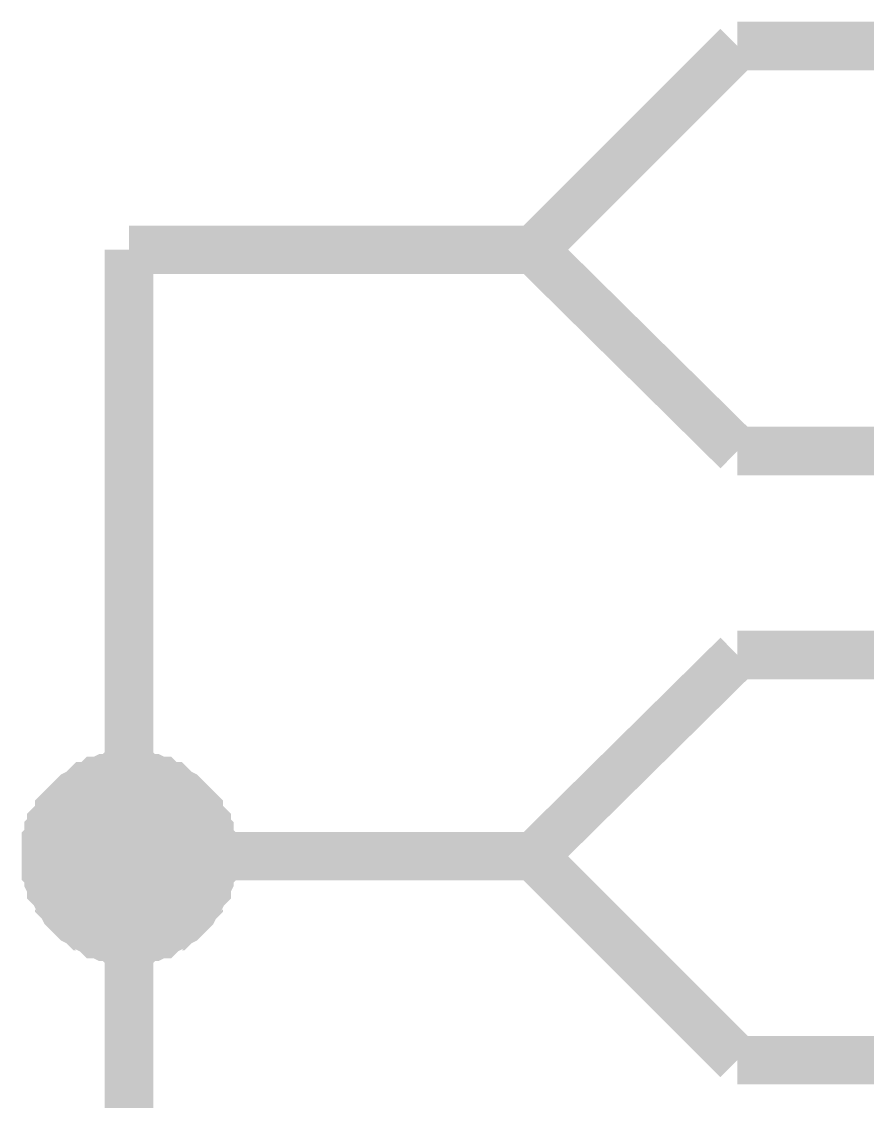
# Model space of a CAD drawing. Header units: millimetres. Extents: x -2024 to 917, y -725 to 13.
# Drawn here: x -1675.95 to -1670.72, y -401.93 to -395.27 of the extents above; entities that cross this region are included whole.
import ezdxf

# ---------------------------------------------------------------- set-up
doc = ezdxf.new("R2010")
doc.units = ezdxf.units.MM

msp = doc.modelspace()

# ---------------------------------------------------------------- linework, layer by layer
at = {"color": 7}
for points, const_width in [([(-1672.7839, -396.6741), (-1671.526, -395.4157)], 0.2997), ([(-1671.526, -395.4157), (-1646.5505, -395.4157)], 0.2997), ([(-1672.7839, -396.6741), (-1675.2831, -396.6741)], 0.2997), ([(-1675.2831, -396.6741), (-1675.2831, -400.4164), (-1675.2831, -404.1753), (-1675.2831, -407.9176), (-1675.2831, -411.6765), (-1675.2831, -415.4188), (-1675.2831, -419.1776), (-1675.2831, -422.9199), (-1675.2831, -426.6623)], 0.2997), ([(-1671.526, -397.916), (-1672.7839, -396.6741)], 0.2997), ([(-1646.5505, -397.916), (-1671.526, -397.916)], 0.2997), ([(-1672.7839, -400.4164), (-1671.526, -399.1745)], 0.2997), ([(-1671.526, -399.1745), (-1646.5505, -399.1745)], 0.2997), ([(-1675.7962, -400.4164), (-1675.7962, -400.3833), (-1675.7962, -400.3668), (-1675.7962, -400.3336), (-1675.7797, -400.3171), (-1675.7797, -400.284), (-1675.7797, -400.2674), (-1675.7631, -400.2508), (-1675.7631, -400.2177), (-1675.7466, -400.2012), (-1675.73, -400.1846), (-1675.7135, -400.1515), (-1675.7135, -400.1349), (-1675.6969, -400.1184), (-1675.6804, -400.1018), (-1675.6638, -400.0853), (-1675.6472, -400.0687), (-1675.6307, -400.0521), (-1675.6141, -400.0356), (-1675.581, -400.019), (-1675.5645, -400.0025), (-1675.5479, -399.9859), (-1675.5314, -399.9859), (-1675.4983, -399.9693), (-1675.4817, -399.9528), (-1675.4652, -399.9528), (-1675.4321, -399.9362), (-1675.4155, -399.9362), (-1675.3824, -399.9362), (-1675.3659, -399.9197), (-1675.3328, -399.9197), (-1675.3162, -399.9197), (-1675.2831, -399.9197)], 0.2997), ([(-1675.7962, -400.4164), (-1675.7962, -400.3833), (-1675.7962, -400.3668), (-1675.7962, -400.3336), (-1675.7797, -400.3171), (-1675.7797, -400.284), (-1675.7797, -400.2674), (-1675.7631, -400.2508), (-1675.7631, -400.2177), (-1675.7466, -400.2012), (-1675.73, -400.1846), (-1675.7135, -400.1515), (-1675.7135, -400.1349), (-1675.6969, -400.1184), (-1675.6804, -400.1018), (-1675.6638, -400.0853), (-1675.6472, -400.0687), (-1675.6307, -400.0521), (-1675.6141, -400.0356), (-1675.581, -400.019), (-1675.5645, -400.0025), (-1675.5479, -399.9859), (-1675.5314, -399.9859), (-1675.4983, -399.9693), (-1675.4817, -399.9528), (-1675.4652, -399.9528), (-1675.4321, -399.9362), (-1675.4155, -399.9362), (-1675.3824, -399.9362), (-1675.3659, -399.9197), (-1675.3328, -399.9197), (-1675.3162, -399.9197), (-1675.2831, -399.9197)], 0.2997), ([(-1675.7962, -400.4164), (-1675.7962, -400.3833), (-1675.7962, -400.3668), (-1675.7962, -400.3336), (-1675.7797, -400.3171), (-1675.7797, -400.284), (-1675.7797, -400.2674), (-1675.7631, -400.2508), (-1675.7631, -400.2177), (-1675.7466, -400.2012), (-1675.73, -400.1846), (-1675.7135, -400.1515), (-1675.7135, -400.1349), (-1675.6969, -400.1184), (-1675.6804, -400.1018), (-1675.6638, -400.0853), (-1675.6472, -400.0687), (-1675.6307, -400.0521), (-1675.6141, -400.0356), (-1675.581, -400.019), (-1675.5645, -400.0025), (-1675.5479, -399.9859), (-1675.5314, -399.9859), (-1675.4983, -399.9693), (-1675.4817, -399.9528), (-1675.4652, -399.9528), (-1675.4321, -399.9362), (-1675.4155, -399.9362), (-1675.3824, -399.9362), (-1675.3659, -399.9197), (-1675.3328, -399.9197), (-1675.3162, -399.9197), (-1675.2831, -399.9197)], 0.2997), ([(-1675.7962, -400.4164), (-1675.7962, -400.3833), (-1675.7962, -400.3668), (-1675.7962, -400.3336), (-1675.7797, -400.3171), (-1675.7797, -400.284), (-1675.7797, -400.2674), (-1675.7631, -400.2508), (-1675.7631, -400.2177), (-1675.7466, -400.2012), (-1675.73, -400.1846), (-1675.7135, -400.1515), (-1675.7135, -400.1349), (-1675.6969, -400.1184), (-1675.6804, -400.1018), (-1675.6638, -400.0853), (-1675.6472, -400.0687), (-1675.6307, -400.0521), (-1675.6141, -400.0356), (-1675.581, -400.019), (-1675.5645, -400.0025), (-1675.5479, -399.9859), (-1675.5314, -399.9859), (-1675.4983, -399.9693), (-1675.4817, -399.9528), (-1675.4652, -399.9528), (-1675.4321, -399.9362), (-1675.4155, -399.9362), (-1675.3824, -399.9362), (-1675.3659, -399.9197), (-1675.3328, -399.9197), (-1675.3162, -399.9197), (-1675.2831, -399.9197)], 0.2997), ([(-1675.7962, -400.4164), (-1675.7962, -400.3833), (-1675.7962, -400.3668), (-1675.7962, -400.3336), (-1675.7797, -400.3171), (-1675.7797, -400.284), (-1675.7797, -400.2674), (-1675.7631, -400.2508), (-1675.7631, -400.2177), (-1675.7466, -400.2012), (-1675.73, -400.1846), (-1675.7135, -400.1515), (-1675.7135, -400.1349), (-1675.6969, -400.1184), (-1675.6804, -400.1018), (-1675.6638, -400.0853), (-1675.6472, -400.0687), (-1675.6307, -400.0521), (-1675.6141, -400.0356), (-1675.581, -400.019), (-1675.5645, -400.0025), (-1675.5479, -399.9859), (-1675.5314, -399.9859), (-1675.4983, -399.9693), (-1675.4817, -399.9528), (-1675.4652, -399.9528), (-1675.4321, -399.9362), (-1675.4155, -399.9362), (-1675.3824, -399.9362), (-1675.3659, -399.9197), (-1675.3328, -399.9197), (-1675.3162, -399.9197), (-1675.2831, -399.9197)], 0.2997), ([(-1675.2831, -399.9197), (-1675.2831, -399.9197)], 0.2997), ([(-1675.2831, -399.9197), (-1675.25, -399.9197), (-1675.2335, -399.9197), (-1675.2004, -399.9197), (-1675.1838, -399.9362), (-1675.1507, -399.9362), (-1675.1342, -399.9362), (-1675.1011, -399.9528), (-1675.0845, -399.9528), (-1675.068, -399.9693), (-1675.0349, -399.9859), (-1675.0183, -399.9859), (-1675.0018, -400.0025), (-1674.9852, -400.019), (-1674.9521, -400.0356), (-1674.9356, -400.0521), (-1674.919, -400.0687), (-1674.9025, -400.0853), (-1674.8859, -400.1018), (-1674.8693, -400.1184), (-1674.8528, -400.1349), (-1674.8528, -400.1515), (-1674.8362, -400.1846), (-1674.8197, -400.2012), (-1674.8031, -400.2177), (-1674.8031, -400.2508), (-1674.7866, -400.2674), (-1674.7866, -400.284), (-1674.7866, -400.3171), (-1674.77, -400.3336), (-1674.77, -400.3668), (-1674.77, -400.3833), (-1674.77, -400.4164)], 0.2997), ([(-1675.2831, -399.9197), (-1675.2831, -399.9197)], 0.2997), ([(-1675.2831, -399.9197), (-1675.25, -399.9197), (-1675.2335, -399.9197), (-1675.2004, -399.9197), (-1675.1838, -399.9362), (-1675.1507, -399.9362), (-1675.1342, -399.9362), (-1675.1011, -399.9528), (-1675.0845, -399.9528), (-1675.068, -399.9693), (-1675.0349, -399.9859), (-1675.0183, -399.9859), (-1675.0018, -400.0025), (-1674.9852, -400.019), (-1674.9521, -400.0356), (-1674.9356, -400.0521), (-1674.919, -400.0687), (-1674.9025, -400.0853), (-1674.8859, -400.1018), (-1674.8693, -400.1184), (-1674.8528, -400.1349), (-1674.8528, -400.1515), (-1674.8362, -400.1846), (-1674.8197, -400.2012), (-1674.8031, -400.2177), (-1674.8031, -400.2508), (-1674.7866, -400.2674), (-1674.7866, -400.284), (-1674.7866, -400.3171), (-1674.77, -400.3336), (-1674.77, -400.3668), (-1674.77, -400.3833), (-1674.77, -400.4164)], 0.2997), ([(-1675.2831, -399.9197), (-1675.2831, -399.9197)], 0.2997), ([(-1675.2831, -399.9197), (-1675.25, -399.9197), (-1675.2335, -399.9197), (-1675.2004, -399.9197), (-1675.1838, -399.9362), (-1675.1507, -399.9362), (-1675.1342, -399.9362), (-1675.1011, -399.9528), (-1675.0845, -399.9528), (-1675.068, -399.9693), (-1675.0349, -399.9859), (-1675.0183, -399.9859), (-1675.0018, -400.0025), (-1674.9852, -400.019), (-1674.9521, -400.0356), (-1674.9356, -400.0521), (-1674.919, -400.0687), (-1674.9025, -400.0853), (-1674.8859, -400.1018), (-1674.8693, -400.1184), (-1674.8528, -400.1349), (-1674.8528, -400.1515), (-1674.8362, -400.1846), (-1674.8197, -400.2012), (-1674.8031, -400.2177), (-1674.8031, -400.2508), (-1674.7866, -400.2674), (-1674.7866, -400.284), (-1674.7866, -400.3171), (-1674.77, -400.3336), (-1674.77, -400.3668), (-1674.77, -400.3833), (-1674.77, -400.4164)], 0.2997), ([(-1675.2831, -399.9197), (-1675.2831, -399.9197)], 0.2997), ([(-1675.2831, -399.9197), (-1675.25, -399.9197), (-1675.2335, -399.9197), (-1675.2004, -399.9197), (-1675.1838, -399.9362), (-1675.1507, -399.9362), (-1675.1342, -399.9362), (-1675.1011, -399.9528), (-1675.0845, -399.9528), (-1675.068, -399.9693), (-1675.0349, -399.9859), (-1675.0183, -399.9859), (-1675.0018, -400.0025), (-1674.9852, -400.019), (-1674.9521, -400.0356), (-1674.9356, -400.0521), (-1674.919, -400.0687), (-1674.9025, -400.0853), (-1674.8859, -400.1018), (-1674.8693, -400.1184), (-1674.8528, -400.1349), (-1674.8528, -400.1515), (-1674.8362, -400.1846), (-1674.8197, -400.2012), (-1674.8031, -400.2177), (-1674.8031, -400.2508), (-1674.7866, -400.2674), (-1674.7866, -400.284), (-1674.7866, -400.3171), (-1674.77, -400.3336), (-1674.77, -400.3668), (-1674.77, -400.3833), (-1674.77, -400.4164)], 0.2997), ([(-1675.2831, -399.9197), (-1675.2831, -399.9197)], 0.2997), ([(-1675.2831, -399.9197), (-1675.25, -399.9197), (-1675.2335, -399.9197), (-1675.2004, -399.9197), (-1675.1838, -399.9362), (-1675.1507, -399.9362), (-1675.1342, -399.9362), (-1675.1011, -399.9528), (-1675.0845, -399.9528), (-1675.068, -399.9693), (-1675.0349, -399.9859), (-1675.0183, -399.9859), (-1675.0018, -400.0025), (-1674.9852, -400.019), (-1674.9521, -400.0356), (-1674.9356, -400.0521), (-1674.919, -400.0687), (-1674.9025, -400.0853), (-1674.8859, -400.1018), (-1674.8693, -400.1184), (-1674.8528, -400.1349), (-1674.8528, -400.1515), (-1674.8362, -400.1846), (-1674.8197, -400.2012), (-1674.8031, -400.2177), (-1674.8031, -400.2508), (-1674.7866, -400.2674), (-1674.7866, -400.284), (-1674.7866, -400.3171), (-1674.77, -400.3336), (-1674.77, -400.3668), (-1674.77, -400.3833), (-1674.77, -400.4164)], 0.2997), ([(-1675.7962, -400.4164), (-1675.7962, -400.3833), (-1675.7962, -400.3668), (-1675.7962, -400.3336), (-1675.7797, -400.3171), (-1675.7797, -400.284), (-1675.7797, -400.2674), (-1675.7631, -400.2508), (-1675.7631, -400.2177), (-1675.7466, -400.2012), (-1675.73, -400.1846), (-1675.7135, -400.1515), (-1675.7135, -400.1349), (-1675.6969, -400.1184), (-1675.6804, -400.1018), (-1675.6638, -400.0853), (-1675.6472, -400.0687), (-1675.6307, -400.0521), (-1675.6141, -400.0356), (-1675.581, -400.019), (-1675.5645, -400.0025), (-1675.5479, -399.9859), (-1675.5314, -399.9859), (-1675.4983, -399.9693), (-1675.4817, -399.9528), (-1675.4652, -399.9528), (-1675.4321, -399.9362), (-1675.4155, -399.9362), (-1675.3824, -399.9362), (-1675.3659, -399.9197), (-1675.3328, -399.9197), (-1675.3162, -399.9197), (-1675.2831, -399.9197)], 0.0991), ([(-1675.7962, -400.4164), (-1675.7962, -400.3833), (-1675.7962, -400.3668), (-1675.7962, -400.3336), (-1675.7797, -400.3171), (-1675.7797, -400.284), (-1675.7797, -400.2674), (-1675.7631, -400.2508), (-1675.7631, -400.2177), (-1675.7466, -400.2012), (-1675.73, -400.1846), (-1675.7135, -400.1515), (-1675.7135, -400.1349), (-1675.6969, -400.1184), (-1675.6804, -400.1018), (-1675.6638, -400.0853), (-1675.6472, -400.0687), (-1675.6307, -400.0521), (-1675.6141, -400.0356), (-1675.581, -400.019), (-1675.5645, -400.0025), (-1675.5479, -399.9859), (-1675.5314, -399.9859), (-1675.4983, -399.9693), (-1675.4817, -399.9528), (-1675.4652, -399.9528), (-1675.4321, -399.9362), (-1675.4155, -399.9362), (-1675.3824, -399.9362), (-1675.3659, -399.9197), (-1675.3328, -399.9197), (-1675.3162, -399.9197), (-1675.2831, -399.9197)], 0.0991), ([(-1675.7962, -400.4164), (-1675.7962, -400.3833), (-1675.7962, -400.3668), (-1675.7962, -400.3336), (-1675.7797, -400.3171), (-1675.7797, -400.284), (-1675.7797, -400.2674), (-1675.7631, -400.2508), (-1675.7631, -400.2177), (-1675.7466, -400.2012), (-1675.73, -400.1846), (-1675.7135, -400.1515), (-1675.7135, -400.1349), (-1675.6969, -400.1184), (-1675.6804, -400.1018), (-1675.6638, -400.0853), (-1675.6472, -400.0687), (-1675.6307, -400.0521), (-1675.6141, -400.0356), (-1675.581, -400.019), (-1675.5645, -400.0025), (-1675.5479, -399.9859), (-1675.5314, -399.9859), (-1675.4983, -399.9693), (-1675.4817, -399.9528), (-1675.4652, -399.9528), (-1675.4321, -399.9362), (-1675.4155, -399.9362), (-1675.3824, -399.9362), (-1675.3659, -399.9197), (-1675.3328, -399.9197), (-1675.3162, -399.9197), (-1675.2831, -399.9197)], 0.0991), ([(-1675.7962, -400.4164), (-1675.7962, -400.3833), (-1675.7962, -400.3668), (-1675.7962, -400.3336), (-1675.7797, -400.3171), (-1675.7797, -400.284), (-1675.7797, -400.2674), (-1675.7631, -400.2508), (-1675.7631, -400.2177), (-1675.7466, -400.2012), (-1675.73, -400.1846), (-1675.7135, -400.1515), (-1675.7135, -400.1349), (-1675.6969, -400.1184), (-1675.6804, -400.1018), (-1675.6638, -400.0853), (-1675.6472, -400.0687), (-1675.6307, -400.0521), (-1675.6141, -400.0356), (-1675.581, -400.019), (-1675.5645, -400.0025), (-1675.5479, -399.9859), (-1675.5314, -399.9859), (-1675.4983, -399.9693), (-1675.4817, -399.9528), (-1675.4652, -399.9528), (-1675.4321, -399.9362), (-1675.4155, -399.9362), (-1675.3824, -399.9362), (-1675.3659, -399.9197), (-1675.3328, -399.9197), (-1675.3162, -399.9197), (-1675.2831, -399.9197)], 0.0991), ([(-1675.7962, -400.4164), (-1675.7962, -400.3833), (-1675.7962, -400.3668), (-1675.7962, -400.3336), (-1675.7797, -400.3171), (-1675.7797, -400.284), (-1675.7797, -400.2674), (-1675.7631, -400.2508), (-1675.7631, -400.2177), (-1675.7466, -400.2012), (-1675.73, -400.1846), (-1675.7135, -400.1515), (-1675.7135, -400.1349), (-1675.6969, -400.1184), (-1675.6804, -400.1018), (-1675.6638, -400.0853), (-1675.6472, -400.0687), (-1675.6307, -400.0521), (-1675.6141, -400.0356), (-1675.581, -400.019), (-1675.5645, -400.0025), (-1675.5479, -399.9859), (-1675.5314, -399.9859), (-1675.4983, -399.9693), (-1675.4817, -399.9528), (-1675.4652, -399.9528), (-1675.4321, -399.9362), (-1675.4155, -399.9362), (-1675.3824, -399.9362), (-1675.3659, -399.9197), (-1675.3328, -399.9197), (-1675.3162, -399.9197), (-1675.2831, -399.9197)], 0.0991), ([(-1675.2831, -399.9197), (-1675.2831, -399.9197)], 0.0991), ([(-1675.2831, -399.9197), (-1675.25, -399.9197), (-1675.2335, -399.9197), (-1675.2004, -399.9197), (-1675.1838, -399.9362), (-1675.1507, -399.9362), (-1675.1342, -399.9362), (-1675.1011, -399.9528), (-1675.0845, -399.9528), (-1675.068, -399.9693), (-1675.0349, -399.9859), (-1675.0183, -399.9859), (-1675.0018, -400.0025), (-1674.9852, -400.019), (-1674.9521, -400.0356), (-1674.9356, -400.0521), (-1674.919, -400.0687), (-1674.9025, -400.0853), (-1674.8859, -400.1018), (-1674.8693, -400.1184), (-1674.8528, -400.1349), (-1674.8528, -400.1515), (-1674.8362, -400.1846), (-1674.8197, -400.2012), (-1674.8031, -400.2177), (-1674.8031, -400.2508), (-1674.7866, -400.2674), (-1674.7866, -400.284), (-1674.7866, -400.3171), (-1674.77, -400.3336), (-1674.77, -400.3668), (-1674.77, -400.3833), (-1674.77, -400.4164)], 0.0991), ([(-1675.2831, -399.9197), (-1675.2831, -399.9197)], 0.0991), ([(-1675.2831, -399.9197), (-1675.25, -399.9197), (-1675.2335, -399.9197), (-1675.2004, -399.9197), (-1675.1838, -399.9362), (-1675.1507, -399.9362), (-1675.1342, -399.9362), (-1675.1011, -399.9528), (-1675.0845, -399.9528), (-1675.068, -399.9693), (-1675.0349, -399.9859), (-1675.0183, -399.9859), (-1675.0018, -400.0025), (-1674.9852, -400.019), (-1674.9521, -400.0356), (-1674.9356, -400.0521), (-1674.919, -400.0687), (-1674.9025, -400.0853), (-1674.8859, -400.1018), (-1674.8693, -400.1184), (-1674.8528, -400.1349), (-1674.8528, -400.1515), (-1674.8362, -400.1846), (-1674.8197, -400.2012), (-1674.8031, -400.2177), (-1674.8031, -400.2508), (-1674.7866, -400.2674), (-1674.7866, -400.284), (-1674.7866, -400.3171), (-1674.77, -400.3336), (-1674.77, -400.3668), (-1674.77, -400.3833), (-1674.77, -400.4164)], 0.0991), ([(-1675.2831, -399.9197), (-1675.2831, -399.9197)], 0.0991), ([(-1675.2831, -399.9197), (-1675.25, -399.9197), (-1675.2335, -399.9197), (-1675.2004, -399.9197), (-1675.1838, -399.9362), (-1675.1507, -399.9362), (-1675.1342, -399.9362), (-1675.1011, -399.9528), (-1675.0845, -399.9528), (-1675.068, -399.9693), (-1675.0349, -399.9859), (-1675.0183, -399.9859), (-1675.0018, -400.0025), (-1674.9852, -400.019), (-1674.9521, -400.0356), (-1674.9356, -400.0521), (-1674.919, -400.0687), (-1674.9025, -400.0853), (-1674.8859, -400.1018), (-1674.8693, -400.1184), (-1674.8528, -400.1349), (-1674.8528, -400.1515), (-1674.8362, -400.1846), (-1674.8197, -400.2012), (-1674.8031, -400.2177), (-1674.8031, -400.2508), (-1674.7866, -400.2674), (-1674.7866, -400.284), (-1674.7866, -400.3171), (-1674.77, -400.3336), (-1674.77, -400.3668), (-1674.77, -400.3833), (-1674.77, -400.4164)], 0.0991), ([(-1675.2831, -399.9197), (-1675.2831, -399.9197)], 0.0991), ([(-1675.2831, -399.9197), (-1675.25, -399.9197), (-1675.2335, -399.9197), (-1675.2004, -399.9197), (-1675.1838, -399.9362), (-1675.1507, -399.9362), (-1675.1342, -399.9362), (-1675.1011, -399.9528), (-1675.0845, -399.9528), (-1675.068, -399.9693), (-1675.0349, -399.9859), (-1675.0183, -399.9859), (-1675.0018, -400.0025), (-1674.9852, -400.019), (-1674.9521, -400.0356), (-1674.9356, -400.0521), (-1674.919, -400.0687), (-1674.9025, -400.0853), (-1674.8859, -400.1018), (-1674.8693, -400.1184), (-1674.8528, -400.1349), (-1674.8528, -400.1515), (-1674.8362, -400.1846), (-1674.8197, -400.2012), (-1674.8031, -400.2177), (-1674.8031, -400.2508), (-1674.7866, -400.2674), (-1674.7866, -400.284), (-1674.7866, -400.3171), (-1674.77, -400.3336), (-1674.77, -400.3668), (-1674.77, -400.3833), (-1674.77, -400.4164)], 0.0991), ([(-1675.2831, -399.9197), (-1675.2831, -399.9197)], 0.0991), ([(-1675.2831, -399.9197), (-1675.25, -399.9197), (-1675.2335, -399.9197), (-1675.2004, -399.9197), (-1675.1838, -399.9362), (-1675.1507, -399.9362), (-1675.1342, -399.9362), (-1675.1011, -399.9528), (-1675.0845, -399.9528), (-1675.068, -399.9693), (-1675.0349, -399.9859), (-1675.0183, -399.9859), (-1675.0018, -400.0025), (-1674.9852, -400.019), (-1674.9521, -400.0356), (-1674.9356, -400.0521), (-1674.919, -400.0687), (-1674.9025, -400.0853), (-1674.8859, -400.1018), (-1674.8693, -400.1184), (-1674.8528, -400.1349), (-1674.8528, -400.1515), (-1674.8362, -400.1846), (-1674.8197, -400.2012), (-1674.8031, -400.2177), (-1674.8031, -400.2508), (-1674.7866, -400.2674), (-1674.7866, -400.284), (-1674.7866, -400.3171), (-1674.77, -400.3336), (-1674.77, -400.3668), (-1674.77, -400.3833), (-1674.77, -400.4164)], 0.0991), ([(-1675.2831, -400.9298), (-1675.3162, -400.9298), (-1675.3328, -400.9298), (-1675.3659, -400.9298), (-1675.3824, -400.9132), (-1675.4155, -400.9132), (-1675.4321, -400.9132), (-1675.4652, -400.8966), (-1675.4817, -400.8966), (-1675.4983, -400.8801), (-1675.5314, -400.8635), (-1675.5479, -400.847), (-1675.5645, -400.847), (-1675.581, -400.8304), (-1675.6141, -400.8138), (-1675.6307, -400.7973), (-1675.6472, -400.7807), (-1675.6638, -400.7642), (-1675.6804, -400.7476), (-1675.6969, -400.7145), (-1675.7135, -400.6979), (-1675.7135, -400.6814), (-1675.73, -400.6648), (-1675.7466, -400.6317), (-1675.7631, -400.6151), (-1675.7631, -400.5986), (-1675.7797, -400.5655), (-1675.7797, -400.5489), (-1675.7797, -400.5158), (-1675.7962, -400.4992), (-1675.7962, -400.4661), (-1675.7962, -400.4496), (-1675.7962, -400.4164)], 0.2997), ([(-1675.7962, -400.4164), (-1675.7962, -400.4164)], 0.2997), ([(-1675.2831, -400.9298), (-1675.3162, -400.9298), (-1675.3328, -400.9298), (-1675.3659, -400.9298), (-1675.3824, -400.9132), (-1675.4155, -400.9132), (-1675.4321, -400.9132), (-1675.4652, -400.8966), (-1675.4817, -400.8966), (-1675.4983, -400.8801), (-1675.5314, -400.8635), (-1675.5479, -400.847), (-1675.5645, -400.847), (-1675.581, -400.8304), (-1675.6141, -400.8138), (-1675.6307, -400.7973), (-1675.6472, -400.7807), (-1675.6638, -400.7642), (-1675.6804, -400.7476), (-1675.6969, -400.7145), (-1675.7135, -400.6979), (-1675.7135, -400.6814), (-1675.73, -400.6648), (-1675.7466, -400.6317), (-1675.7631, -400.6151), (-1675.7631, -400.5986), (-1675.7797, -400.5655), (-1675.7797, -400.5489), (-1675.7797, -400.5158), (-1675.7962, -400.4992), (-1675.7962, -400.4661), (-1675.7962, -400.4496), (-1675.7962, -400.4164)], 0.2997), ([(-1675.7962, -400.4164), (-1675.7962, -400.4164)], 0.2997), ([(-1675.2831, -400.9298), (-1675.3162, -400.9298), (-1675.3328, -400.9298), (-1675.3659, -400.9298), (-1675.3824, -400.9132), (-1675.4155, -400.9132), (-1675.4321, -400.9132), (-1675.4652, -400.8966), (-1675.4817, -400.8966), (-1675.4983, -400.8801), (-1675.5314, -400.8635), (-1675.5479, -400.847), (-1675.5645, -400.847), (-1675.581, -400.8304), (-1675.6141, -400.8138), (-1675.6307, -400.7973), (-1675.6472, -400.7807), (-1675.6638, -400.7642), (-1675.6804, -400.7476), (-1675.6969, -400.7145), (-1675.7135, -400.6979), (-1675.7135, -400.6814), (-1675.73, -400.6648), (-1675.7466, -400.6317), (-1675.7631, -400.6151), (-1675.7631, -400.5986), (-1675.7797, -400.5655), (-1675.7797, -400.5489), (-1675.7797, -400.5158), (-1675.7962, -400.4992), (-1675.7962, -400.4661), (-1675.7962, -400.4496), (-1675.7962, -400.4164)], 0.2997), ([(-1675.7962, -400.4164), (-1675.7962, -400.4164)], 0.2997), ([(-1675.2831, -400.9298), (-1675.3162, -400.9298), (-1675.3328, -400.9298), (-1675.3659, -400.9298), (-1675.3824, -400.9132), (-1675.4155, -400.9132), (-1675.4321, -400.9132), (-1675.4652, -400.8966), (-1675.4817, -400.8966), (-1675.4983, -400.8801), (-1675.5314, -400.8635), (-1675.5479, -400.847), (-1675.5645, -400.847), (-1675.581, -400.8304), (-1675.6141, -400.8138), (-1675.6307, -400.7973), (-1675.6472, -400.7807), (-1675.6638, -400.7642), (-1675.6804, -400.7476), (-1675.6969, -400.7145), (-1675.7135, -400.6979), (-1675.7135, -400.6814), (-1675.73, -400.6648), (-1675.7466, -400.6317), (-1675.7631, -400.6151), (-1675.7631, -400.5986), (-1675.7797, -400.5655), (-1675.7797, -400.5489), (-1675.7797, -400.5158), (-1675.7962, -400.4992), (-1675.7962, -400.4661), (-1675.7962, -400.4496), (-1675.7962, -400.4164)], 0.2997), ([(-1675.7962, -400.4164), (-1675.7962, -400.4164)], 0.2997), ([(-1675.2831, -400.9298), (-1675.3162, -400.9298), (-1675.3328, -400.9298), (-1675.3659, -400.9298), (-1675.3824, -400.9132), (-1675.4155, -400.9132), (-1675.4321, -400.9132), (-1675.4652, -400.8966), (-1675.4817, -400.8966), (-1675.4983, -400.8801), (-1675.5314, -400.8635), (-1675.5479, -400.847), (-1675.5645, -400.847), (-1675.581, -400.8304), (-1675.6141, -400.8138), (-1675.6307, -400.7973), (-1675.6472, -400.7807), (-1675.6638, -400.7642), (-1675.6804, -400.7476), (-1675.6969, -400.7145), (-1675.7135, -400.6979), (-1675.7135, -400.6814), (-1675.73, -400.6648), (-1675.7466, -400.6317), (-1675.7631, -400.6151), (-1675.7631, -400.5986), (-1675.7797, -400.5655), (-1675.7797, -400.5489), (-1675.7797, -400.5158), (-1675.7962, -400.4992), (-1675.7962, -400.4661), (-1675.7962, -400.4496), (-1675.7962, -400.4164)], 0.2997), ([(-1675.7962, -400.4164), (-1675.7962, -400.4164)], 0.2997), ([(-1674.77, -400.4164), (-1674.77, -400.4496), (-1674.77, -400.4661), (-1674.77, -400.4992), (-1674.7866, -400.5158), (-1674.7866, -400.5489), (-1674.7866, -400.5655), (-1674.8031, -400.5986), (-1674.8031, -400.6151), (-1674.8197, -400.6317), (-1674.8362, -400.6648), (-1674.8528, -400.6814), (-1674.8528, -400.6979), (-1674.8693, -400.7145), (-1674.8859, -400.7476), (-1674.9025, -400.7642), (-1674.919, -400.7807), (-1674.9356, -400.7973), (-1674.9521, -400.8138), (-1674.9852, -400.8304), (-1675.0018, -400.847), (-1675.0183, -400.847), (-1675.0349, -400.8635), (-1675.068, -400.8801), (-1675.0845, -400.8966), (-1675.1011, -400.8966), (-1675.1342, -400.9132), (-1675.1507, -400.9132), (-1675.1838, -400.9132), (-1675.2004, -400.9298), (-1675.2335, -400.9298), (-1675.25, -400.9298), (-1675.2831, -400.9298)], 0.2997), ([(-1672.7839, -400.4164), (-1675.2831, -400.4164)], 0.2997), ([(-1674.77, -400.4164), (-1674.77, -400.4496), (-1674.77, -400.4661), (-1674.77, -400.4992), (-1674.7866, -400.5158), (-1674.7866, -400.5489), (-1674.7866, -400.5655), (-1674.8031, -400.5986), (-1674.8031, -400.6151), (-1674.8197, -400.6317), (-1674.8362, -400.6648), (-1674.8528, -400.6814), (-1674.8528, -400.6979), (-1674.8693, -400.7145), (-1674.8859, -400.7476), (-1674.9025, -400.7642), (-1674.919, -400.7807), (-1674.9356, -400.7973), (-1674.9521, -400.8138), (-1674.9852, -400.8304), (-1675.0018, -400.847), (-1675.0183, -400.847), (-1675.0349, -400.8635), (-1675.068, -400.8801), (-1675.0845, -400.8966), (-1675.1011, -400.8966), (-1675.1342, -400.9132), (-1675.1507, -400.9132), (-1675.1838, -400.9132), (-1675.2004, -400.9298), (-1675.2335, -400.9298), (-1675.25, -400.9298), (-1675.2831, -400.9298)], 0.2997), ([(-1674.77, -400.4164), (-1674.77, -400.4496), (-1674.77, -400.4661), (-1674.77, -400.4992), (-1674.7866, -400.5158), (-1674.7866, -400.5489), (-1674.7866, -400.5655), (-1674.8031, -400.5986), (-1674.8031, -400.6151), (-1674.8197, -400.6317), (-1674.8362, -400.6648), (-1674.8528, -400.6814), (-1674.8528, -400.6979), (-1674.8693, -400.7145), (-1674.8859, -400.7476), (-1674.9025, -400.7642), (-1674.919, -400.7807), (-1674.9356, -400.7973), (-1674.9521, -400.8138), (-1674.9852, -400.8304), (-1675.0018, -400.847), (-1675.0183, -400.847), (-1675.0349, -400.8635), (-1675.068, -400.8801), (-1675.0845, -400.8966), (-1675.1011, -400.8966), (-1675.1342, -400.9132), (-1675.1507, -400.9132), (-1675.1838, -400.9132), (-1675.2004, -400.9298), (-1675.2335, -400.9298), (-1675.25, -400.9298), (-1675.2831, -400.9298)], 0.2997), ([(-1674.77, -400.4164), (-1674.77, -400.4496), (-1674.77, -400.4661), (-1674.77, -400.4992), (-1674.7866, -400.5158), (-1674.7866, -400.5489), (-1674.7866, -400.5655), (-1674.8031, -400.5986), (-1674.8031, -400.6151), (-1674.8197, -400.6317), (-1674.8362, -400.6648), (-1674.8528, -400.6814), (-1674.8528, -400.6979), (-1674.8693, -400.7145), (-1674.8859, -400.7476), (-1674.9025, -400.7642), (-1674.919, -400.7807), (-1674.9356, -400.7973), (-1674.9521, -400.8138), (-1674.9852, -400.8304), (-1675.0018, -400.847), (-1675.0183, -400.847), (-1675.0349, -400.8635), (-1675.068, -400.8801), (-1675.0845, -400.8966), (-1675.1011, -400.8966), (-1675.1342, -400.9132), (-1675.1507, -400.9132), (-1675.1838, -400.9132), (-1675.2004, -400.9298), (-1675.2335, -400.9298), (-1675.25, -400.9298), (-1675.2831, -400.9298)], 0.2997), ([(-1674.77, -400.4164), (-1674.77, -400.4496), (-1674.77, -400.4661), (-1674.77, -400.4992), (-1674.7866, -400.5158), (-1674.7866, -400.5489), (-1674.7866, -400.5655), (-1674.8031, -400.5986), (-1674.8031, -400.6151), (-1674.8197, -400.6317), (-1674.8362, -400.6648), (-1674.8528, -400.6814), (-1674.8528, -400.6979), (-1674.8693, -400.7145), (-1674.8859, -400.7476), (-1674.9025, -400.7642), (-1674.919, -400.7807), (-1674.9356, -400.7973), (-1674.9521, -400.8138), (-1674.9852, -400.8304), (-1675.0018, -400.847), (-1675.0183, -400.847), (-1675.0349, -400.8635), (-1675.068, -400.8801), (-1675.0845, -400.8966), (-1675.1011, -400.8966), (-1675.1342, -400.9132), (-1675.1507, -400.9132), (-1675.1838, -400.9132), (-1675.2004, -400.9298), (-1675.2335, -400.9298), (-1675.25, -400.9298), (-1675.2831, -400.9298)], 0.2997), ([(-1674.77, -400.4164), (-1674.77, -400.4164), (-1674.77, -400.4164), (-1674.77, -400.4164), (-1674.77, -400.4164), (-1674.77, -400.4164), (-1674.77, -400.4164), (-1674.77, -400.4164), (-1674.77, -400.4164), (-1674.77, -400.4164), (-1674.77, -400.4164), (-1674.77, -400.4164), (-1674.77, -400.4164), (-1674.77, -400.4164), (-1674.77, -400.4164), (-1674.77, -400.4164), (-1674.77, -400.4164), (-1674.77, -400.4164), (-1674.77, -400.4164), (-1674.77, -400.4164), (-1674.77, -400.4164), (-1674.77, -400.4164), (-1674.77, -400.4164), (-1674.77, -400.4164), (-1674.77, -400.4164), (-1674.77, -400.4164), (-1674.77, -400.4164), (-1674.77, -400.4164), (-1674.77, -400.4164), (-1674.77, -400.4164), (-1674.77, -400.4164), (-1674.77, -400.4164), (-1674.77, -400.4164)], 0.2997), ([(-1674.77, -400.4164), (-1674.77, -400.4164)], 0.2997), ([(-1674.77, -400.4164), (-1674.77, -400.4164), (-1674.77, -400.4164), (-1674.77, -400.4164), (-1674.77, -400.4164), (-1674.77, -400.4164), (-1674.77, -400.4164), (-1674.77, -400.4164), (-1674.77, -400.4164), (-1674.77, -400.4164), (-1674.77, -400.4164), (-1674.77, -400.4164), (-1674.77, -400.4164), (-1674.77, -400.4164), (-1674.77, -400.4164), (-1674.77, -400.4164), (-1674.77, -400.4164), (-1674.77, -400.4164), (-1674.77, -400.4164), (-1674.77, -400.4164), (-1674.77, -400.4164), (-1674.77, -400.4164), (-1674.77, -400.4164), (-1674.77, -400.4164), (-1674.77, -400.4164), (-1674.77, -400.4164), (-1674.77, -400.4164), (-1674.77, -400.4164), (-1674.77, -400.4164), (-1674.77, -400.4164), (-1674.77, -400.4164), (-1674.77, -400.4164), (-1674.77, -400.4164)], 0.2997), ([(-1674.77, -400.4164), (-1674.77, -400.4164)], 0.2997), ([(-1674.77, -400.4164), (-1674.77, -400.4164), (-1674.77, -400.4164), (-1674.77, -400.4164), (-1674.77, -400.4164), (-1674.77, -400.4164), (-1674.77, -400.4164), (-1674.77, -400.4164), (-1674.77, -400.4164), (-1674.77, -400.4164), (-1674.77, -400.4164), (-1674.77, -400.4164), (-1674.77, -400.4164), (-1674.77, -400.4164), (-1674.77, -400.4164), (-1674.77, -400.4164), (-1674.77, -400.4164), (-1674.77, -400.4164), (-1674.77, -400.4164), (-1674.77, -400.4164), (-1674.77, -400.4164), (-1674.77, -400.4164), (-1674.77, -400.4164), (-1674.77, -400.4164), (-1674.77, -400.4164), (-1674.77, -400.4164), (-1674.77, -400.4164), (-1674.77, -400.4164), (-1674.77, -400.4164), (-1674.77, -400.4164), (-1674.77, -400.4164), (-1674.77, -400.4164), (-1674.77, -400.4164)], 0.2997), ([(-1674.77, -400.4164), (-1674.77, -400.4164)], 0.2997), ([(-1674.77, -400.4164), (-1674.77, -400.4164), (-1674.77, -400.4164), (-1674.77, -400.4164), (-1674.77, -400.4164), (-1674.77, -400.4164), (-1674.77, -400.4164), (-1674.77, -400.4164), (-1674.77, -400.4164), (-1674.77, -400.4164), (-1674.77, -400.4164), (-1674.77, -400.4164), (-1674.77, -400.4164), (-1674.77, -400.4164), (-1674.77, -400.4164), (-1674.77, -400.4164), (-1674.77, -400.4164), (-1674.77, -400.4164), (-1674.77, -400.4164), (-1674.77, -400.4164), (-1674.77, -400.4164), (-1674.77, -400.4164), (-1674.77, -400.4164), (-1674.77, -400.4164), (-1674.77, -400.4164), (-1674.77, -400.4164), (-1674.77, -400.4164), (-1674.77, -400.4164), (-1674.77, -400.4164), (-1674.77, -400.4164), (-1674.77, -400.4164), (-1674.77, -400.4164), (-1674.77, -400.4164)], 0.2997), ([(-1674.77, -400.4164), (-1674.77, -400.4164)], 0.2997), ([(-1674.77, -400.4164), (-1674.77, -400.4164), (-1674.77, -400.4164), (-1674.77, -400.4164), (-1674.77, -400.4164), (-1674.77, -400.4164), (-1674.77, -400.4164), (-1674.77, -400.4164), (-1674.77, -400.4164), (-1674.77, -400.4164), (-1674.77, -400.4164), (-1674.77, -400.4164), (-1674.77, -400.4164), (-1674.77, -400.4164), (-1674.77, -400.4164), (-1674.77, -400.4164), (-1674.77, -400.4164), (-1674.77, -400.4164), (-1674.77, -400.4164), (-1674.77, -400.4164), (-1674.77, -400.4164), (-1674.77, -400.4164), (-1674.77, -400.4164), (-1674.77, -400.4164), (-1674.77, -400.4164), (-1674.77, -400.4164), (-1674.77, -400.4164), (-1674.77, -400.4164), (-1674.77, -400.4164), (-1674.77, -400.4164), (-1674.77, -400.4164), (-1674.77, -400.4164), (-1674.77, -400.4164)], 0.2997), ([(-1674.77, -400.4164), (-1674.77, -400.4164)], 0.2997), ([(-1671.526, -401.6749), (-1672.7839, -400.4164)], 0.2997), ([(-1675.2831, -400.9298), (-1675.3162, -400.9298), (-1675.3328, -400.9298), (-1675.3659, -400.9298), (-1675.3824, -400.9132), (-1675.4155, -400.9132), (-1675.4321, -400.9132), (-1675.4652, -400.8966), (-1675.4817, -400.8966), (-1675.4983, -400.8801), (-1675.5314, -400.8635), (-1675.5479, -400.847), (-1675.5645, -400.847), (-1675.581, -400.8304), (-1675.6141, -400.8138), (-1675.6307, -400.7973), (-1675.6472, -400.7807), (-1675.6638, -400.7642), (-1675.6804, -400.7476), (-1675.6969, -400.7145), (-1675.7135, -400.6979), (-1675.7135, -400.6814), (-1675.73, -400.6648), (-1675.7466, -400.6317), (-1675.7631, -400.6151), (-1675.7631, -400.5986), (-1675.7797, -400.5655), (-1675.7797, -400.5489), (-1675.7797, -400.5158), (-1675.7962, -400.4992), (-1675.7962, -400.4661), (-1675.7962, -400.4496), (-1675.7962, -400.4164)], 0.0991), ([(-1675.7962, -400.4164), (-1675.7962, -400.4164)], 0.0991), ([(-1675.2831, -400.9298), (-1675.3162, -400.9298), (-1675.3328, -400.9298), (-1675.3659, -400.9298), (-1675.3824, -400.9132), (-1675.4155, -400.9132), (-1675.4321, -400.9132), (-1675.4652, -400.8966), (-1675.4817, -400.8966), (-1675.4983, -400.8801), (-1675.5314, -400.8635), (-1675.5479, -400.847), (-1675.5645, -400.847), (-1675.581, -400.8304), (-1675.6141, -400.8138), (-1675.6307, -400.7973), (-1675.6472, -400.7807), (-1675.6638, -400.7642), (-1675.6804, -400.7476), (-1675.6969, -400.7145), (-1675.7135, -400.6979), (-1675.7135, -400.6814), (-1675.73, -400.6648), (-1675.7466, -400.6317), (-1675.7631, -400.6151), (-1675.7631, -400.5986), (-1675.7797, -400.5655), (-1675.7797, -400.5489), (-1675.7797, -400.5158), (-1675.7962, -400.4992), (-1675.7962, -400.4661), (-1675.7962, -400.4496), (-1675.7962, -400.4164)], 0.0991), ([(-1675.7962, -400.4164), (-1675.7962, -400.4164)], 0.0991), ([(-1675.2831, -400.9298), (-1675.3162, -400.9298), (-1675.3328, -400.9298), (-1675.3659, -400.9298), (-1675.3824, -400.9132), (-1675.4155, -400.9132), (-1675.4321, -400.9132), (-1675.4652, -400.8966), (-1675.4817, -400.8966), (-1675.4983, -400.8801), (-1675.5314, -400.8635), (-1675.5479, -400.847), (-1675.5645, -400.847), (-1675.581, -400.8304), (-1675.6141, -400.8138), (-1675.6307, -400.7973), (-1675.6472, -400.7807), (-1675.6638, -400.7642), (-1675.6804, -400.7476), (-1675.6969, -400.7145), (-1675.7135, -400.6979), (-1675.7135, -400.6814), (-1675.73, -400.6648), (-1675.7466, -400.6317), (-1675.7631, -400.6151), (-1675.7631, -400.5986), (-1675.7797, -400.5655), (-1675.7797, -400.5489), (-1675.7797, -400.5158), (-1675.7962, -400.4992), (-1675.7962, -400.4661), (-1675.7962, -400.4496), (-1675.7962, -400.4164)], 0.0991), ([(-1675.7962, -400.4164), (-1675.7962, -400.4164)], 0.0991), ([(-1675.2831, -400.9298), (-1675.3162, -400.9298), (-1675.3328, -400.9298), (-1675.3659, -400.9298), (-1675.3824, -400.9132), (-1675.4155, -400.9132), (-1675.4321, -400.9132), (-1675.4652, -400.8966), (-1675.4817, -400.8966), (-1675.4983, -400.8801), (-1675.5314, -400.8635), (-1675.5479, -400.847), (-1675.5645, -400.847), (-1675.581, -400.8304), (-1675.6141, -400.8138), (-1675.6307, -400.7973), (-1675.6472, -400.7807), (-1675.6638, -400.7642), (-1675.6804, -400.7476), (-1675.6969, -400.7145), (-1675.7135, -400.6979), (-1675.7135, -400.6814), (-1675.73, -400.6648), (-1675.7466, -400.6317), (-1675.7631, -400.6151), (-1675.7631, -400.5986), (-1675.7797, -400.5655), (-1675.7797, -400.5489), (-1675.7797, -400.5158), (-1675.7962, -400.4992), (-1675.7962, -400.4661), (-1675.7962, -400.4496), (-1675.7962, -400.4164)], 0.0991), ([(-1675.7962, -400.4164), (-1675.7962, -400.4164)], 0.0991), ([(-1675.2831, -400.9298), (-1675.3162, -400.9298), (-1675.3328, -400.9298), (-1675.3659, -400.9298), (-1675.3824, -400.9132), (-1675.4155, -400.9132), (-1675.4321, -400.9132), (-1675.4652, -400.8966), (-1675.4817, -400.8966), (-1675.4983, -400.8801), (-1675.5314, -400.8635), (-1675.5479, -400.847), (-1675.5645, -400.847), (-1675.581, -400.8304), (-1675.6141, -400.8138), (-1675.6307, -400.7973), (-1675.6472, -400.7807), (-1675.6638, -400.7642), (-1675.6804, -400.7476), (-1675.6969, -400.7145), (-1675.7135, -400.6979), (-1675.7135, -400.6814), (-1675.73, -400.6648), (-1675.7466, -400.6317), (-1675.7631, -400.6151), (-1675.7631, -400.5986), (-1675.7797, -400.5655), (-1675.7797, -400.5489), (-1675.7797, -400.5158), (-1675.7962, -400.4992), (-1675.7962, -400.4661), (-1675.7962, -400.4496), (-1675.7962, -400.4164)], 0.0991), ([(-1675.7962, -400.4164), (-1675.7962, -400.4164)], 0.0991), ([(-1674.77, -400.4164), (-1674.77, -400.4496), (-1674.77, -400.4661), (-1674.77, -400.4992), (-1674.7866, -400.5158), (-1674.7866, -400.5489), (-1674.7866, -400.5655), (-1674.8031, -400.5986), (-1674.8031, -400.6151), (-1674.8197, -400.6317), (-1674.8362, -400.6648), (-1674.8528, -400.6814), (-1674.8528, -400.6979), (-1674.8693, -400.7145), (-1674.8859, -400.7476), (-1674.9025, -400.7642), (-1674.919, -400.7807), (-1674.9356, -400.7973), (-1674.9521, -400.8138), (-1674.9852, -400.8304), (-1675.0018, -400.847), (-1675.0183, -400.847), (-1675.0349, -400.8635), (-1675.068, -400.8801), (-1675.0845, -400.8966), (-1675.1011, -400.8966), (-1675.1342, -400.9132), (-1675.1507, -400.9132), (-1675.1838, -400.9132), (-1675.2004, -400.9298), (-1675.2335, -400.9298), (-1675.25, -400.9298), (-1675.2831, -400.9298)], 0.0991), ([(-1674.77, -400.4164), (-1674.77, -400.4496), (-1674.77, -400.4661), (-1674.77, -400.4992), (-1674.7866, -400.5158), (-1674.7866, -400.5489), (-1674.7866, -400.5655), (-1674.8031, -400.5986), (-1674.8031, -400.6151), (-1674.8197, -400.6317), (-1674.8362, -400.6648), (-1674.8528, -400.6814), (-1674.8528, -400.6979), (-1674.8693, -400.7145), (-1674.8859, -400.7476), (-1674.9025, -400.7642), (-1674.919, -400.7807), (-1674.9356, -400.7973), (-1674.9521, -400.8138), (-1674.9852, -400.8304), (-1675.0018, -400.847), (-1675.0183, -400.847), (-1675.0349, -400.8635), (-1675.068, -400.8801), (-1675.0845, -400.8966), (-1675.1011, -400.8966), (-1675.1342, -400.9132), (-1675.1507, -400.9132), (-1675.1838, -400.9132), (-1675.2004, -400.9298), (-1675.2335, -400.9298), (-1675.25, -400.9298), (-1675.2831, -400.9298)], 0.0991), ([(-1674.77, -400.4164), (-1674.77, -400.4496), (-1674.77, -400.4661), (-1674.77, -400.4992), (-1674.7866, -400.5158), (-1674.7866, -400.5489), (-1674.7866, -400.5655), (-1674.8031, -400.5986), (-1674.8031, -400.6151), (-1674.8197, -400.6317), (-1674.8362, -400.6648), (-1674.8528, -400.6814), (-1674.8528, -400.6979), (-1674.8693, -400.7145), (-1674.8859, -400.7476), (-1674.9025, -400.7642), (-1674.919, -400.7807), (-1674.9356, -400.7973), (-1674.9521, -400.8138), (-1674.9852, -400.8304), (-1675.0018, -400.847), (-1675.0183, -400.847), (-1675.0349, -400.8635), (-1675.068, -400.8801), (-1675.0845, -400.8966), (-1675.1011, -400.8966), (-1675.1342, -400.9132), (-1675.1507, -400.9132), (-1675.1838, -400.9132), (-1675.2004, -400.9298), (-1675.2335, -400.9298), (-1675.25, -400.9298), (-1675.2831, -400.9298)], 0.0991), ([(-1674.77, -400.4164), (-1674.77, -400.4496), (-1674.77, -400.4661), (-1674.77, -400.4992), (-1674.7866, -400.5158), (-1674.7866, -400.5489), (-1674.7866, -400.5655), (-1674.8031, -400.5986), (-1674.8031, -400.6151), (-1674.8197, -400.6317), (-1674.8362, -400.6648), (-1674.8528, -400.6814), (-1674.8528, -400.6979), (-1674.8693, -400.7145), (-1674.8859, -400.7476), (-1674.9025, -400.7642), (-1674.919, -400.7807), (-1674.9356, -400.7973), (-1674.9521, -400.8138), (-1674.9852, -400.8304), (-1675.0018, -400.847), (-1675.0183, -400.847), (-1675.0349, -400.8635), (-1675.068, -400.8801), (-1675.0845, -400.8966), (-1675.1011, -400.8966), (-1675.1342, -400.9132), (-1675.1507, -400.9132), (-1675.1838, -400.9132), (-1675.2004, -400.9298), (-1675.2335, -400.9298), (-1675.25, -400.9298), (-1675.2831, -400.9298)], 0.0991), ([(-1674.77, -400.4164), (-1674.77, -400.4496), (-1674.77, -400.4661), (-1674.77, -400.4992), (-1674.7866, -400.5158), (-1674.7866, -400.5489), (-1674.7866, -400.5655), (-1674.8031, -400.5986), (-1674.8031, -400.6151), (-1674.8197, -400.6317), (-1674.8362, -400.6648), (-1674.8528, -400.6814), (-1674.8528, -400.6979), (-1674.8693, -400.7145), (-1674.8859, -400.7476), (-1674.9025, -400.7642), (-1674.919, -400.7807), (-1674.9356, -400.7973), (-1674.9521, -400.8138), (-1674.9852, -400.8304), (-1675.0018, -400.847), (-1675.0183, -400.847), (-1675.0349, -400.8635), (-1675.068, -400.8801), (-1675.0845, -400.8966), (-1675.1011, -400.8966), (-1675.1342, -400.9132), (-1675.1507, -400.9132), (-1675.1838, -400.9132), (-1675.2004, -400.9298), (-1675.2335, -400.9298), (-1675.25, -400.9298), (-1675.2831, -400.9298)], 0.0991), ([(-1674.77, -400.4164), (-1674.77, -400.4164), (-1674.77, -400.4164), (-1674.77, -400.4164), (-1674.77, -400.4164), (-1674.77, -400.4164), (-1674.77, -400.4164), (-1674.77, -400.4164), (-1674.77, -400.4164), (-1674.77, -400.4164), (-1674.77, -400.4164), (-1674.77, -400.4164), (-1674.77, -400.4164), (-1674.77, -400.4164), (-1674.77, -400.4164), (-1674.77, -400.4164), (-1674.77, -400.4164), (-1674.77, -400.4164), (-1674.77, -400.4164), (-1674.77, -400.4164), (-1674.77, -400.4164), (-1674.77, -400.4164), (-1674.77, -400.4164), (-1674.77, -400.4164), (-1674.77, -400.4164), (-1674.77, -400.4164), (-1674.77, -400.4164), (-1674.77, -400.4164), (-1674.77, -400.4164), (-1674.77, -400.4164), (-1674.77, -400.4164), (-1674.77, -400.4164), (-1674.77, -400.4164)], 0.0991), ([(-1674.77, -400.4164), (-1674.77, -400.4164)], 0.0991), ([(-1674.77, -400.4164), (-1674.77, -400.4164), (-1674.77, -400.4164), (-1674.77, -400.4164), (-1674.77, -400.4164), (-1674.77, -400.4164), (-1674.77, -400.4164), (-1674.77, -400.4164), (-1674.77, -400.4164), (-1674.77, -400.4164), (-1674.77, -400.4164), (-1674.77, -400.4164), (-1674.77, -400.4164), (-1674.77, -400.4164), (-1674.77, -400.4164), (-1674.77, -400.4164), (-1674.77, -400.4164), (-1674.77, -400.4164), (-1674.77, -400.4164), (-1674.77, -400.4164), (-1674.77, -400.4164), (-1674.77, -400.4164), (-1674.77, -400.4164), (-1674.77, -400.4164), (-1674.77, -400.4164), (-1674.77, -400.4164), (-1674.77, -400.4164), (-1674.77, -400.4164), (-1674.77, -400.4164), (-1674.77, -400.4164), (-1674.77, -400.4164), (-1674.77, -400.4164), (-1674.77, -400.4164)], 0.0991), ([(-1674.77, -400.4164), (-1674.77, -400.4164)], 0.0991), ([(-1674.77, -400.4164), (-1674.77, -400.4164), (-1674.77, -400.4164), (-1674.77, -400.4164), (-1674.77, -400.4164), (-1674.77, -400.4164), (-1674.77, -400.4164), (-1674.77, -400.4164), (-1674.77, -400.4164), (-1674.77, -400.4164), (-1674.77, -400.4164), (-1674.77, -400.4164), (-1674.77, -400.4164), (-1674.77, -400.4164), (-1674.77, -400.4164), (-1674.77, -400.4164), (-1674.77, -400.4164), (-1674.77, -400.4164), (-1674.77, -400.4164), (-1674.77, -400.4164), (-1674.77, -400.4164), (-1674.77, -400.4164), (-1674.77, -400.4164), (-1674.77, -400.4164), (-1674.77, -400.4164), (-1674.77, -400.4164), (-1674.77, -400.4164), (-1674.77, -400.4164), (-1674.77, -400.4164), (-1674.77, -400.4164), (-1674.77, -400.4164), (-1674.77, -400.4164), (-1674.77, -400.4164)], 0.0991), ([(-1674.77, -400.4164), (-1674.77, -400.4164)], 0.0991), ([(-1674.77, -400.4164), (-1674.77, -400.4164), (-1674.77, -400.4164), (-1674.77, -400.4164), (-1674.77, -400.4164), (-1674.77, -400.4164), (-1674.77, -400.4164), (-1674.77, -400.4164), (-1674.77, -400.4164), (-1674.77, -400.4164), (-1674.77, -400.4164), (-1674.77, -400.4164), (-1674.77, -400.4164), (-1674.77, -400.4164), (-1674.77, -400.4164), (-1674.77, -400.4164), (-1674.77, -400.4164), (-1674.77, -400.4164), (-1674.77, -400.4164), (-1674.77, -400.4164), (-1674.77, -400.4164), (-1674.77, -400.4164), (-1674.77, -400.4164), (-1674.77, -400.4164), (-1674.77, -400.4164), (-1674.77, -400.4164), (-1674.77, -400.4164), (-1674.77, -400.4164), (-1674.77, -400.4164), (-1674.77, -400.4164), (-1674.77, -400.4164), (-1674.77, -400.4164), (-1674.77, -400.4164)], 0.0991), ([(-1674.77, -400.4164), (-1674.77, -400.4164)], 0.0991), ([(-1674.77, -400.4164), (-1674.77, -400.4164), (-1674.77, -400.4164), (-1674.77, -400.4164), (-1674.77, -400.4164), (-1674.77, -400.4164), (-1674.77, -400.4164), (-1674.77, -400.4164), (-1674.77, -400.4164), (-1674.77, -400.4164), (-1674.77, -400.4164), (-1674.77, -400.4164), (-1674.77, -400.4164), (-1674.77, -400.4164), (-1674.77, -400.4164), (-1674.77, -400.4164), (-1674.77, -400.4164), (-1674.77, -400.4164), (-1674.77, -400.4164), (-1674.77, -400.4164), (-1674.77, -400.4164), (-1674.77, -400.4164), (-1674.77, -400.4164), (-1674.77, -400.4164), (-1674.77, -400.4164), (-1674.77, -400.4164), (-1674.77, -400.4164), (-1674.77, -400.4164), (-1674.77, -400.4164), (-1674.77, -400.4164), (-1674.77, -400.4164), (-1674.77, -400.4164), (-1674.77, -400.4164)], 0.0991), ([(-1674.77, -400.4164), (-1674.77, -400.4164)], 0.0991), ([(-1646.5505, -401.6749), (-1671.526, -401.6749)], 0.2997)]:
    msp.add_lwpolyline(points, dxfattribs=dict(at, const_width=const_width))
at = {"color": 7, "const_width": 0.508}
msp.add_lwpolyline([(-1675.6018, -400.4125, 1), (-1675.0938, -400.4125, 1)], format="xyb", close=True, dxfattribs=at)

doc.saveas('drawing.dxf')
